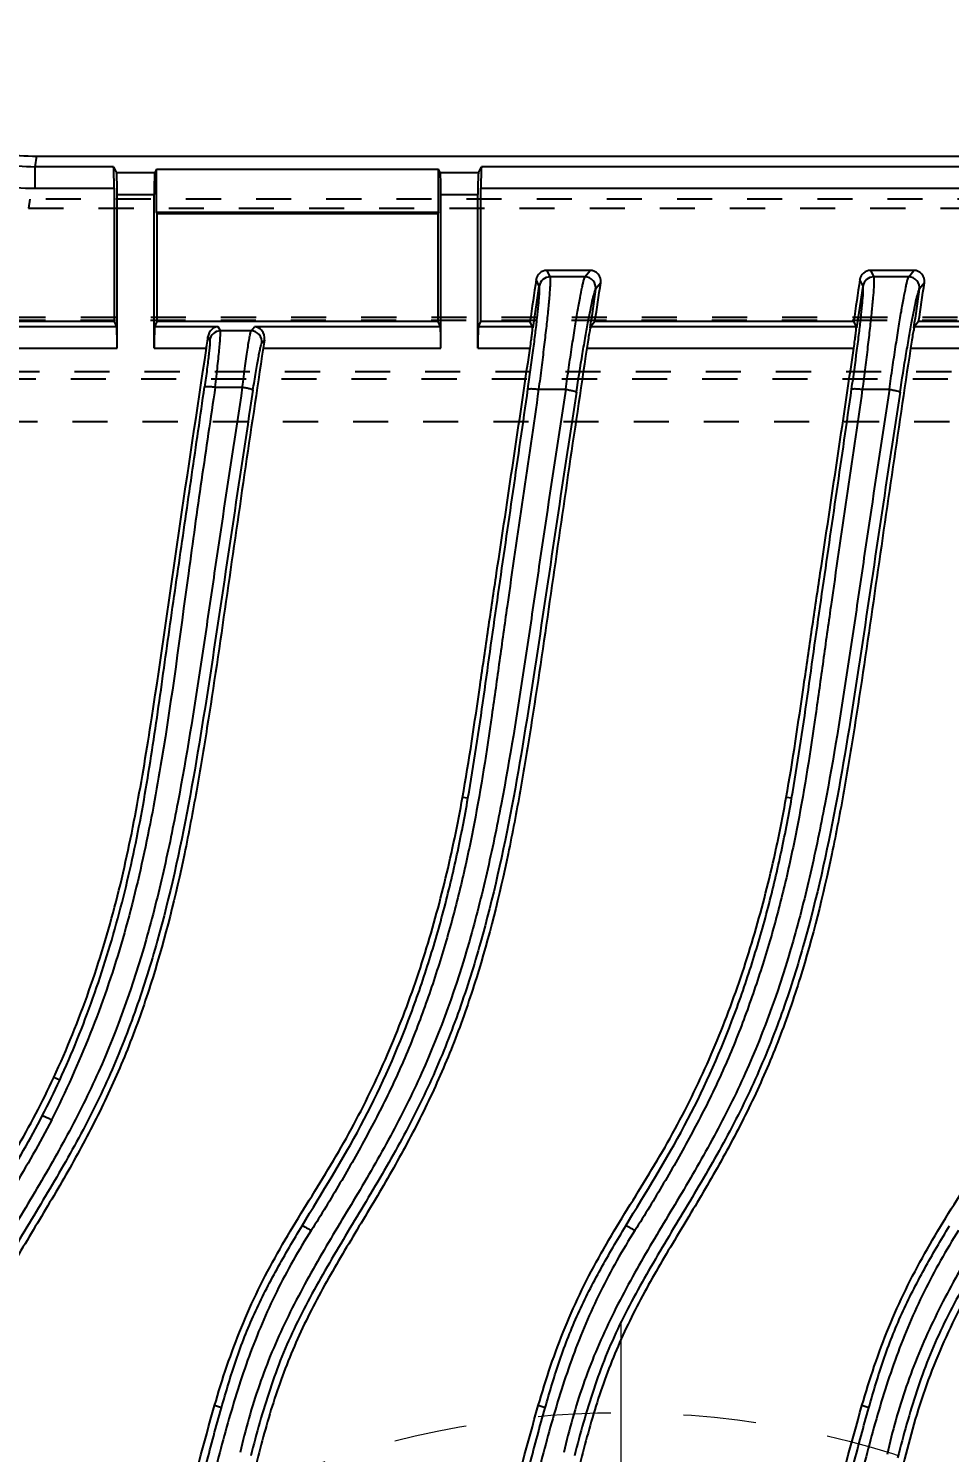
# Model space of a CAD drawing. Header units: millimetres. Extents: x 547 to 3706, y -10485 to 2068.
# Drawn here: x 1395.6 to 1438.5, y -793.2 to -726.9 of the extents above; entities that cross this region are included whole.
import ezdxf

# ---------------------------------------------------------------- set-up
doc = ezdxf.new("R2010")
doc.units = ezdxf.units.MM
doc.header["$LTSCALE"] = 16.335
doc.header["$PDMODE"] = 3
doc.header["$PDSIZE"] = 0.3125
doc.linetypes.add('CENTER', pattern=[0.6, 0.375, -0.075, 0.075, -0.075])
doc.linetypes.add('HIDDEN', pattern=[0.2, 0.1, -0.1])
doc.layers.get('0').update_dxf_attribs({"linetype": 'CONTINUOUS'})
doc.layers.get('Defpoints').update_dxf_attribs({"linetype": 'CONTINUOUS'})
doc.layers.add('DEFAULT_2', color=8, linetype='HIDDEN')
doc.layers.add('sp', color=193, linetype='CONTINUOUS', lineweight=9)
doc.styles.get("Standard").update_dxf_attribs({"font": 'txt', "width": 0.8})
doc.dimstyles.new('11', dxfattribs={"dimtxt": 10, "dimasz": 10, "dimexe": 0, "dimexo": 0, "dimgap": 0, "dimtad": 0, "dimzin": 0, "dimdsep": 46, "dimtxsty": 'Standard', "dimcen": 0, "dimclrd": 4, "dimclre": 4, "dimclrt": 6, "dimazin": 0, "dimtfac": 1, "dimtofl": 0, "dimtmove": 0, "dimatfit": 3, "dimfxl": 0, "dimtolj": 1, "dimtzin": 0, "dimarcsym": 0})

# ---------------------------------------------------------------- blocks, each defined once
blk = doc.blocks.new('*D506')
at = {"color": 4, "lineweight": -2}
for p, q in [((1308.929, -833.857), (1308.929, -701.673)), ((1318.929, -701.673), (1478.018, -701.673)), ((1807.459, -701.673), (1516.685, -701.673)), ((1817.459, -797.176), (1817.459, -701.673))]:
    blk.add_line(p, q, dxfattribs=at)
at = {"color": 4}
for points in [[(1318.929, -700.007), (1318.929, -703.34), (1308.929, -701.673)], [(1807.459, -700.007), (1807.459, -703.34), (1817.459, -701.673)]]:
    blk.add_solid(points, dxfattribs=at)
at = {"layer": 'Defpoints', "color": 0}
for p in [(1308.929, -701.673), (1817.459, -797.176), (1308.929, -833.857)]:
    blk.add_point(p, dxfattribs=at)
at = {"color": 6, "insert": (1497.351, -701.673), "char_height": 10, "attachment_point": 5}
blk.add_mtext('\\A1;508.53', dxfattribs=at)
blk = doc.blocks.new('*D508')
at = {"color": 4, "lineweight": -2}
for p, q in [((1248.194, -736.941), (1248.194, -631.536)), ((1258.194, -631.536), (1512.669, -631.536)), ((1868.194, -631.536), (1548.669, -631.536)), ((1878.194, -736.941), (1878.194, -631.536))]:
    blk.add_line(p, q, dxfattribs=at)
at = {"color": 4}
for points in [[(1258.194, -629.87), (1258.194, -633.203), (1248.194, -631.536)], [(1868.194, -629.87), (1868.194, -633.203), (1878.194, -631.536)]]:
    blk.add_solid(points, dxfattribs=at)
at = {"layer": 'Defpoints', "color": 0}
for p in [(1248.194, -631.536), (1248.194, -736.941), (1878.194, -736.941)]:
    blk.add_point(p, dxfattribs=at)
at = {"color": 6, "insert": (1530.669, -631.536), "char_height": 10, "attachment_point": 5}
blk.add_mtext('\\A1;630.00', dxfattribs=at)
blk = doc.blocks.new('sp_80_th', base_point=(1583.194, -1098.857))
at = {"layer": 'sp', "color": 1, "linetype": 'CENTER', "ltscale": 2.643404}
blk.add_line((1583.194, -1145.607), (1583.194, -1052.107), dxfattribs=at)
at = {"layer": 'sp', "linetype": 'HIDDEN', "ltscale": 2.073258}
blk.add_circle((1583.194, -1098.857), 42.5, dxfattribs=at)
blk = doc.blocks.new('11')
at = {"layer": 'sp'}
blk.add_blockref('sp_80_th', (1583.194, -1098.857), dxfattribs=at)

msp = doc.modelspace()

# ---------------------------------------------------------------- linework, layer by layer
at = {"color": 7, "linetype": 'Continuous'}
for p, q in [((1395.902, -733.347), (1395.982, -732.854)), ((1395.902, -734.35), (1395.902, -733.347)), ((1399.553, -733.347), (1395.902, -733.347)), ((1395.982, -732.854), (1619.855, -732.854)), ((1399.553, -733.347), (1399.695, -733.631)), ((1416.545, -733.631), (1416.687, -733.347)), ((1593.518, -733.347), (1416.687, -733.347)), ((1401.47, -733.631), (1399.695, -733.631)), ((1401.556, -733.46), (1401.47, -733.631)), ((1401.556, -735.47), (1401.556, -733.46)), ((1401.556, -733.46), (1414.684, -733.46)), ((1414.684, -735.47), (1414.684, -733.46)), ((1414.77, -733.631), (1414.684, -733.46)), ((1416.545, -733.631), (1414.77, -733.631)), ((1395.902, -734.35), (1399.578, -734.35)), ((1399.578, -734.35), (1399.578, -740.562)), ((1399.72, -741.8), (1399.72, -734.635)), ((1399.72, -734.635), (1401.445, -734.635)), ((1401.445, -741.8), (1401.445, -734.635)), ((1414.795, -741.8), (1414.795, -734.635)), ((1414.795, -734.635), (1416.52, -734.635)), ((1416.52, -741.8), (1416.52, -734.635)), ((1416.663, -740.562), (1416.663, -734.35)), ((1416.663, -734.35), (1593.543, -734.35)), ((1401.588, -735.533), (1401.556, -735.47)), ((1401.556, -735.47), (1414.684, -735.47)), ((1401.588, -740.562), (1401.588, -735.533)), ((1401.588, -735.533), (1414.653, -735.533)), ((1414.684, -735.47), (1414.653, -735.533)), ((1414.653, -735.533), (1414.653, -740.562)), ((1419.381, -738.909), (1419.234, -738.604)), ((1419.73, -738.175), (1419.877, -738.48)), ((1421.744, -738.175), (1419.73, -738.175)), ((1421.507, -738.48), (1419.877, -738.48)), ((1421.507, -738.48), (1421.744, -738.175)), ((1434.456, -738.909), (1434.309, -738.604)), ((1434.805, -738.175), (1434.952, -738.48)), ((1436.819, -738.175), (1434.805, -738.175)), ((1436.582, -738.48), (1434.952, -738.48)), ((1436.582, -738.48), (1436.819, -738.175)), ((1419.093, -740.846), (1419.381, -738.909)), ((1422.24, -738.751), (1422.003, -739.056)), ((1434.168, -740.846), (1434.456, -738.909)), ((1437.315, -738.751), (1437.078, -739.056)), ((1399.578, -740.562), (1394.711, -740.562)), ((1399.578, -740.562), (1399.695, -740.796)), ((1401.47, -740.796), (1401.588, -740.562)), ((1414.653, -740.562), (1401.588, -740.562)), ((1414.653, -740.562), (1414.77, -740.796)), ((1416.545, -740.796), (1416.663, -740.562)), ((1418.944, -740.562), (1416.663, -740.562)), ((1419.093, -740.846), (1418.944, -740.562)), ((1421.97, -740.562), (1421.736, -740.846)), ((1434.019, -740.562), (1421.97, -740.562)), ((1434.019, -740.562), (1434.168, -740.846)), ((1437.045, -740.562), (1436.811, -740.846)), ((1449.094, -740.562), (1437.045, -740.562)), ((1399.695, -740.796), (1394.688, -740.796)), ((1404.424, -740.796), (1401.47, -740.796)), ((1404.031, -741.42), (1403.95, -741.267)), ((1404.528, -740.992), (1404.424, -740.796)), ((1405.958, -740.992), (1404.528, -740.992)), ((1405.958, -740.992), (1406.12, -740.796)), ((1414.77, -740.796), (1406.12, -740.796)), ((1419.067, -740.796), (1416.545, -740.796)), ((1434.142, -740.796), (1421.777, -740.796)), ((1449.217, -740.796), (1436.852, -740.796)), ((1394.688, -741.8), (1399.72, -741.8)), ((1401.445, -741.8), (1403.876, -741.8)), ((1406.579, -741.419), (1406.455, -741.568)), ((1406.519, -741.8), (1414.795, -741.8)), ((1416.52, -741.8), (1418.951, -741.8)), ((1421.594, -741.8), (1434.026, -741.8)), ((1436.669, -741.8), (1449.101, -741.8)), ((1404.288, -743.609), (1405.549, -743.609)), ((1419.348, -743.712), (1420.608, -743.712)), ((1434.423, -743.712), (1435.683, -743.712)), ((1416.058, -762.757), (1415.804, -762.711)), ((1431.133, -762.757), (1430.879, -762.711)), ((1397.043, -775.882), (1396.77, -775.754)), ((1404.584, -791.133), (1404.257, -791.036)), ((1419.659, -791.133), (1419.332, -791.036)), ((1434.734, -791.133), (1434.407, -791.036))]:
    msp.add_line(p, q, dxfattribs=at)
for centre, radius, start, end in [((1395.912, -723.249), 10.098, 251.62181, 269.94324), ((1395.905, -723.293), 11.058, 251.58099, 269.98406), ((1419.73, -738.677), 0.502, 89.9939, 171.60618), ((1419.878, -738.984), 0.503, 90.07026, 171.4021), ((1421.505, -738.984), 0.503, 351.74445, 89.8616), ((1434.805, -738.677), 0.502, 89.9939, 171.60618), ((1434.953, -738.984), 0.503, 90.07026, 171.4021), ((1436.58, -738.984), 0.503, 351.74445, 89.8616), ((1404.528, -741.495), 0.503, 90.07787, 171.43512), ((1405.957, -741.496), 0.503, 351.66343, 89.86354), ((1433.371, -745.809), 27.15, 170.6929, 171.50689), ((1360.332, -759.003), 40.406, 332.69132, 335.30688)]:
    msp.add_arc(centre, radius, start, end, dxfattribs=at)
for centre, major_axis, ratio, start_param, end_param in [((1395.987, -722.79), (1.612, 9.934), 0.998594, -3.302246, -2.98094), ((1399.551, -734.35), (0, 1.005), 0.026186, -1.570796, -0.05236), ((1416.689, -734.35), (0, 1.005), 0.026186, 0.05236, 1.570796), ((1399.693, -734.635), (0, 1.005), 0.026186, -1.570796, -0.05236), ((1401.472, -734.635), (0, 1.005), 0.026186, 0.05236, 1.570796), ((1414.768, -734.635), (0, 1.005), 0.026186, -1.570796, -0.05236), ((1416.547, -734.635), (0, 1.005), 0.026186, 0.05236, 1.570796), ((6630.975, -1516.338), (4145.301, -3254.93), 0.999193, -2.623723, -2.623347), ((6646.05, -1516.338), (4145.301, -3254.93), 0.999193, -2.623723, -2.623347), ((-225.26, -494.779), (1649.642, 229.679), 0.999338, -0.286637, -0.285537), ((-210.185, -494.779), (1649.642, 229.679), 0.999338, -0.286637, -0.285537), ((1399.693, -741.8), (0, 1.005), 0.026186, -1.570796, -0.05236), ((1401.472, -741.8), (0, 1.005), 0.026186, 0.05236, 1.570796), ((1414.768, -741.8), (0, 1.005), 0.026186, -1.570796, -0.05236), ((1416.547, -741.8), (0, 1.005), 0.026186, 0.05236, 1.570796)]:
    msp.add_ellipse(centre, major_axis=major_axis, ratio=ratio, start_param=start_param, end_param=end_param, dxfattribs=at)
for points, knots in [([(1419.877, -738.48), (1419.884, -738.496), (1419.888, -738.548), (1419.891, -738.644), (1419.887, -738.786), (1419.873, -739.058), (1419.838, -739.497), (1419.777, -740.132), (1419.694, -740.897), (1419.594, -741.767), (1419.477, -742.717), (1419.392, -743.374), (1419.348, -743.712)], [0, 0, 0, 0, 0.010152, 0.028743, 0.055653, 0.090648, 0.183937, 0.306539, 0.454492, 0.622305, 0.805589, 1, 1, 1, 1]), ([(1420.608, -743.712), (1420.656, -743.374), (1420.75, -742.716), (1420.893, -741.767), (1421.03, -740.897), (1421.156, -740.132), (1421.269, -739.496), (1421.354, -739.057), (1421.414, -738.786), (1421.448, -738.644), (1421.477, -738.547), (1421.496, -738.496), (1421.507, -738.48)], [0, 0, 0, 0, 0.192925, 0.375038, 0.542125, 0.689981, 0.812963, 0.906913, 0.942378, 0.969842, 0.989091, 1, 1, 1, 1]), ([(1422.24, -738.751), (1422.261, -738.613), (1422.176, -738.304), (1421.883, -738.175), (1421.744, -738.175)], [0, 0, 0, 0, 0.500032, 1, 1, 1, 1]), ([(1434.952, -738.48), (1434.959, -738.496), (1434.963, -738.548), (1434.966, -738.644), (1434.962, -738.786), (1434.948, -739.058), (1434.913, -739.497), (1434.852, -740.132), (1434.769, -740.897), (1434.669, -741.767), (1434.552, -742.717), (1434.467, -743.374), (1434.423, -743.712)], [0, 0, 0, 0, 0.010152, 0.028743, 0.055653, 0.090648, 0.183937, 0.306539, 0.454492, 0.622305, 0.805589, 1, 1, 1, 1]), ([(1435.683, -743.712), (1435.731, -743.374), (1435.825, -742.716), (1435.968, -741.767), (1436.105, -740.897), (1436.231, -740.132), (1436.344, -739.496), (1436.429, -739.057), (1436.489, -738.786), (1436.523, -738.644), (1436.552, -738.547), (1436.571, -738.496), (1436.582, -738.48)], [0, 0, 0, 0, 0.192925, 0.375038, 0.542125, 0.689981, 0.812963, 0.906913, 0.942378, 0.969842, 0.989091, 1, 1, 1, 1]), ([(1437.315, -738.751), (1437.336, -738.613), (1437.251, -738.304), (1436.958, -738.175), (1436.819, -738.175)], [0, 0, 0, 0, 0.500032, 1, 1, 1, 1]), ([(1418.85, -743.704), (1418.936, -743.104), (1419.057, -742.236), (1419.197, -741.13), (1419.279, -740.43), (1419.34, -739.848), (1419.375, -739.445), (1419.39, -739.195), (1419.394, -739.065), (1419.391, -738.974), (1419.387, -738.925), (1419.381, -738.909)], [0, 0, 0, 0, 0.376564, 0.544587, 0.692061, 0.814548, 0.908227, 0.943336, 0.970275, 0.989099, 1, 1, 1, 1]), ([(1421.105, -743.852), (1421.197, -743.25), (1421.337, -742.379), (1421.526, -741.274), (1421.653, -740.574), (1421.765, -739.992), (1421.85, -739.589), (1421.91, -739.34), (1421.944, -739.209), (1421.974, -739.118), (1421.993, -739.071), (1422.003, -739.056)], [0, 0, 0, 0, 0.374343, 0.541575, 0.688687, 0.811277, 0.90561, 0.94135, 0.969098, 0.988672, 1, 1, 1, 1]), ([(1433.925, -743.704), (1434.011, -743.104), (1434.132, -742.236), (1434.272, -741.13), (1434.354, -740.43), (1434.415, -739.848), (1434.45, -739.445), (1434.465, -739.195), (1434.469, -739.065), (1434.466, -738.974), (1434.462, -738.925), (1434.456, -738.909)], [0, 0, 0, 0, 0.376564, 0.544587, 0.692061, 0.814548, 0.908227, 0.943336, 0.970275, 0.989099, 1, 1, 1, 1]), ([(1436.18, -743.852), (1436.272, -743.25), (1436.412, -742.379), (1436.601, -741.274), (1436.728, -740.574), (1436.84, -739.992), (1436.925, -739.589), (1436.985, -739.34), (1437.019, -739.209), (1437.049, -739.118), (1437.068, -739.071), (1437.078, -739.056)], [0, 0, 0, 0, 0.374343, 0.541575, 0.688687, 0.811277, 0.90561, 0.94135, 0.969098, 0.988672, 1, 1, 1, 1]), ([(1403.876, -741.8), (1403.883, -741.753), (1403.909, -741.576), (1403.933, -741.398), (1403.95, -741.267)], [0, 0, 0, 0, 0.262412, 1, 1, 1, 1]), ([(1404.424, -740.796), (1404.319, -740.804), (1404.086, -740.905), (1403.966, -741.137), (1403.95, -741.267)], [0, 0, 0, 0, 0.447528, 1, 1, 1, 1]), ([(1404.288, -743.609), (1404.328, -743.279), (1404.382, -742.803), (1404.445, -742.197), (1404.483, -741.814), (1404.511, -741.497), (1404.526, -741.277), (1404.533, -741.142), (1404.535, -741.072), (1404.533, -741.025), (1404.531, -741), (1404.528, -740.992)], [0, 0, 0, 0, 0.378693, 0.547342, 0.695079, 0.817458, 0.910847, 0.945646, 0.972175, 0.990303, 1, 1, 1, 1]), ([(1405.549, -743.609), (1405.593, -743.279), (1405.655, -742.801), (1405.741, -742.196), (1405.799, -741.814), (1405.85, -741.496), (1405.894, -741.254), (1405.923, -741.102), (1405.945, -741.025), (1405.953, -741), (1405.958, -740.992)], [0, 0, 0, 0, 0.376827, 0.544792, 0.692176, 0.814659, 0.908595, 0.970868, 0.989608, 1, 1, 1, 1]), ([(1406.579, -741.419), (1406.604, -741.262), (1406.517, -740.947), (1406.241, -740.806), (1406.12, -740.796)], [0, 0, 0, 0, 0.567521, 1, 1, 1, 1]), ([(1418.951, -741.8), (1418.97, -741.676), (1418.995, -741.497), (1419.025, -741.266), (1419.043, -741.118), (1419.056, -740.994), (1419.067, -740.898), (1419.067, -740.837), (1419.071, -740.804), (1419.067, -740.796)], [0, 0, 0, 0, 0.369648, 0.538944, 0.688584, 0.813541, 0.909073, 0.971911, 1, 1, 1, 1]), ([(1421.778, -740.796), (1421.771, -740.804), (1421.764, -740.837), (1421.747, -740.898), (1421.729, -740.994), (1421.694, -741.174), (1421.648, -741.446), (1421.612, -741.676), (1421.594, -741.8)], [0, 0, 0, 0, 0.029771, 0.093925, 0.190168, 0.315155, 0.632666, 1, 1, 1, 1]), ([(1434.026, -741.8), (1434.045, -741.676), (1434.07, -741.497), (1434.1, -741.266), (1434.118, -741.118), (1434.131, -740.994), (1434.142, -740.898), (1434.142, -740.837), (1434.146, -740.804), (1434.142, -740.796)], [0, 0, 0, 0, 0.369648, 0.538944, 0.688584, 0.813541, 0.909073, 0.971911, 1, 1, 1, 1]), ([(1436.853, -740.796), (1436.846, -740.804), (1436.839, -740.837), (1436.822, -740.898), (1436.804, -740.994), (1436.769, -741.174), (1436.723, -741.446), (1436.687, -741.676), (1436.669, -741.8)], [0, 0, 0, 0, 0.029771, 0.093925, 0.190168, 0.315155, 0.632666, 1, 1, 1, 1]), ([(1406.519, -741.8), (1406.225, -743.764), (1405.634, -747.691), (1404.789, -753.588), (1404.072, -758.501), (1403.423, -762.419), (1402.688, -766.322), (1401.724, -770.183), (1400.434, -773.941), (1399.261, -776.684), (1397.896, -779.333), (1396.395, -781.908), (1394.843, -784.45), (1393.635, -786.623), (1392.813, -788.433), (1392.266, -789.82), (1391.798, -791.235), (1391.396, -792.67), (1391.03, -794.114), (1390.545, -796.04), (1389.929, -798.445), (1389.244, -801.344), (1388.626, -804.258), (1388.078, -807.186), (1387.417, -811.103), (1386.73, -816.021), (1385.948, -823.926), (1385.712, -829.886), (1385.712, -833.857)], [0, 0, 0, 0, 0.062498, 0.124996, 0.187494, 0.218743, 0.249995, 0.31248, 0.343738, 0.374989, 0.406246, 0.437493, 0.468754, 0.500001, 0.515642, 0.531281, 0.546906, 0.56253, 0.578163, 0.593794, 0.625041, 0.656289, 0.68754, 0.718789, 0.750039, 0.812535, 0.875032, 1, 1, 1, 1]), ([(1396.77, -775.754), (1397.379, -774.437), (1398.471, -771.743), (1399.731, -767.571), (1400.638, -763.31), (1401.581, -757.585), (1402.568, -750.401), (1403.45, -744.668), (1403.876, -741.8)], [0, 0, 0, 0, 0.125044, 0.250108, 0.375097, 0.500141, 0.750061, 1, 1, 1, 1]), ([(1421.594, -741.8), (1421.3, -743.764), (1420.709, -747.691), (1419.864, -753.588), (1419.147, -758.501), (1418.498, -762.419), (1417.763, -766.322), (1416.799, -770.183), (1415.509, -773.941), (1414.336, -776.684), (1412.971, -779.333), (1411.47, -781.908), (1409.918, -784.45), (1408.71, -786.623), (1407.888, -788.433), (1407.341, -789.82), (1406.873, -791.235), (1406.471, -792.67), (1406.105, -794.114), (1405.62, -796.04), (1405.004, -798.445), (1404.319, -801.344), (1403.701, -804.258), (1403.153, -807.186), (1402.492, -811.103), (1401.805, -816.021), (1401.023, -823.926), (1400.787, -829.886), (1400.787, -833.857)], [0, 0, 0, 0, 0.062498, 0.124996, 0.187494, 0.218743, 0.249995, 0.31248, 0.343738, 0.374989, 0.406246, 0.437493, 0.468754, 0.500001, 0.515642, 0.531281, 0.546906, 0.56253, 0.578163, 0.593794, 0.625041, 0.656289, 0.68754, 0.718789, 0.750039, 0.812535, 0.875032, 1, 1, 1, 1]), ([(1404.031, -741.42), (1404.034, -741.427), (1404.036, -741.448), (1404.038, -741.487), (1404.036, -741.545), (1404.03, -741.659), (1404.014, -741.842), (1403.986, -742.106), (1403.949, -742.425), (1403.885, -742.93), (1403.83, -743.327), (1403.791, -743.601)], [0, 0, 0, 0, 0.009542, 0.027688, 0.054355, 0.089304, 0.182806, 0.305179, 0.452939, 0.621576, 1, 1, 1, 1]), ([(1406.045, -743.749), (1406.088, -743.474), (1406.151, -743.077), (1406.238, -742.573), (1406.295, -742.254), (1406.347, -741.989), (1406.39, -741.787), (1406.42, -741.659), (1406.442, -741.595), (1406.45, -741.574), (1406.455, -741.568)], [0, 0, 0, 0, 0.375756, 0.543441, 0.690743, 0.813305, 0.907609, 0.970555, 0.989545, 1, 1, 1, 1]), ([(1415.804, -762.711), (1416.113, -760.976), (1416.499, -758.36), (1417.001, -754.872), (1417.521, -751.386), (1418.177, -747.029), (1418.693, -743.543), (1418.951, -741.8)], [0, 0, 0, 0, 0.249993, 0.375007, 0.500007, 0.75, 1, 1, 1, 1]), ([(1436.669, -741.8), (1436.375, -743.764), (1435.784, -747.691), (1434.939, -753.588), (1434.222, -758.501), (1433.573, -762.419), (1432.838, -766.322), (1431.874, -770.183), (1430.584, -773.941), (1429.411, -776.684), (1428.046, -779.333), (1426.545, -781.908), (1424.993, -784.45), (1423.785, -786.623), (1422.963, -788.433), (1422.416, -789.82), (1421.948, -791.235), (1421.546, -792.67), (1421.18, -794.114), (1420.695, -796.04), (1420.079, -798.445), (1419.394, -801.344), (1418.776, -804.258), (1418.228, -807.186), (1417.567, -811.103), (1416.88, -816.021), (1416.098, -823.926), (1415.862, -829.886), (1415.862, -833.857)], [0, 0, 0, 0, 0.062498, 0.124996, 0.187494, 0.218743, 0.249995, 0.31248, 0.343738, 0.374989, 0.406246, 0.437493, 0.468754, 0.500001, 0.515642, 0.531281, 0.546906, 0.56253, 0.578163, 0.593794, 0.625041, 0.656289, 0.68754, 0.718789, 0.750039, 0.812535, 0.875032, 1, 1, 1, 1]), ([(1430.879, -762.711), (1431.188, -760.976), (1431.574, -758.36), (1432.076, -754.872), (1432.596, -751.386), (1433.252, -747.029), (1433.768, -743.543), (1434.026, -741.8)], [0, 0, 0, 0, 0.249993, 0.375007, 0.500007, 0.75, 1, 1, 1, 1]), ([(1451.744, -741.8), (1451.363, -744.344), (1450.601, -749.433), (1449.703, -755.802), (1448.915, -760.887), (1448.24, -764.688), (1447.398, -768.457), (1446.312, -772.164), (1445.163, -775.174), (1444.072, -777.505), (1443.171, -779.213), (1442.215, -780.89), (1440.889, -783.095), (1439.56, -785.302), (1438.405, -787.604), (1437.641, -789.379), (1437.007, -791.204), (1436.496, -793.066), (1436.043, -794.942), (1435.579, -796.817), (1435.106, -798.687), (1434.803, -799.937), (1434.658, -800.564)], [0, 0, 0, 0, 0.124977, 0.249955, 0.312443, 0.374938, 0.437428, 0.49993, 0.562445, 0.593689, 0.624938, 0.656201, 0.687456, 0.749941, 0.781233, 0.812513, 0.843744, 0.874981, 0.906257, 0.937521, 0.968763, 1, 1, 1, 1]), ([(1405.549, -743.609), (1405.224, -745.758), (1404.73, -748.981), (1404.097, -753.284), (1403.465, -757.592), (1402.777, -761.895), (1401.898, -766.166), (1400.836, -770.399), (1399.376, -774.533), (1397.428, -778.447), (1395.788, -781.286), (1394.08, -784.086), (1392.767, -786.487), (1391.859, -788.479), (1391.077, -790.524), (1390.629, -792.107), (1390.386, -793.174)], [0, 0, 0, 0, 0.124546, 0.186871, 0.249231, 0.374051, 0.436522, 0.499029, 0.624077, 0.686678, 0.749307, 0.81194, 0.874623, 0.905955, 0.937304, 1, 1, 1, 1]), ([(1406.045, -743.749), (1405.715, -745.89), (1405.07, -750.179), (1404.117, -756.619), (1403.106, -763.057), (1401.939, -768.375), (1400.64, -772.538), (1399.638, -775.089), (1398.709, -777.09), (1397.684, -779.067), (1396.277, -781.475), (1394.832, -783.852), (1393.74, -785.772), (1392.981, -787.219), (1392.319, -788.697), (1391.579, -790.723), (1391.146, -792.283), (1390.875, -793.33)], [0, 0, 0, 0, 0.124103, 0.248416, 0.372888, 0.497345, 0.559744, 0.622526, 0.65418, 0.686032, 0.750063, 0.813848, 0.845384, 0.876558, 0.907383, 0.938085, 1, 1, 1, 1]), ([(1404.288, -743.609), (1404.071, -745.052), (1403.64, -747.941), (1402.831, -753.73), (1402.08, -759.532), (1401.022, -765.293), (1399.967, -769.566), (1398.531, -773.732), (1397.321, -776.41), (1396.664, -777.722)], [0, 0, 0, 0, 0.124656, 0.249405, 0.49918, 0.624228, 0.749397, 0.874644, 1, 1, 1, 1]), ([(1397.044, -775.883), (1397.619, -774.634), (1398.647, -772.075), (1399.869, -768.125), (1400.775, -764.09), (1401.446, -760.009), (1402.01, -755.907), (1402.599, -751.803), (1403.201, -747.701), (1403.594, -744.967), (1403.791, -743.601)], [0, 0, 0, 0, 0.124627, 0.249558, 0.374294, 0.499107, 0.624313, 0.749631, 0.874871, 1, 1, 1, 1]), ([(1403.791, -743.601), (1403.793, -743.596), (1403.81, -743.588), (1403.86, -743.578), (1403.964, -743.577), (1404.114, -743.587), (1404.228, -743.6), (1404.288, -743.609)], [0, 0, 0, 0, 0.033088, 0.096105, 0.31591, 0.642188, 1, 1, 1, 1]), ([(1420.608, -743.712), (1420.284, -745.859), (1419.79, -749.079), (1419.158, -753.377), (1418.526, -757.68), (1417.838, -761.978), (1416.956, -766.244), (1415.889, -770.47), (1414.423, -774.597), (1412.473, -778.503), (1410.832, -781.338), (1409.126, -784.135), (1407.818, -786.535), (1406.914, -788.526), (1406.136, -790.57), (1405.691, -792.152), (1405.45, -793.218)], [0, 0, 0, 0, 0.124547, 0.186873, 0.249232, 0.374053, 0.436524, 0.499032, 0.624079, 0.686681, 0.749309, 0.811942, 0.874624, 0.905956, 0.937305, 1, 1, 1, 1]), ([(1405.549, -743.609), (1405.61, -743.618), (1405.727, -743.639), (1405.879, -743.673), (1405.983, -743.706), (1406.03, -743.731), (1406.045, -743.743), (1406.045, -743.749)], [0, 0, 0, 0, 0.355041, 0.682443, 0.903736, 0.967093, 1, 1, 1, 1]), ([(1421.105, -743.852), (1420.775, -745.991), (1420.13, -750.275), (1419.179, -756.708), (1418.166, -763.138), (1416.995, -768.448), (1415.691, -772.605), (1414.685, -775.153), (1413.754, -777.15), (1412.727, -779.123), (1411.32, -781.527), (1409.877, -783.902), (1408.788, -785.82), (1408.033, -787.266), (1407.375, -788.744), (1406.642, -790.77), (1406.209, -792.328), (1405.939, -793.374)], [0, 0, 0, 0, 0.124102, 0.248415, 0.372883, 0.49734, 0.559746, 0.622538, 0.654199, 0.686056, 0.750091, 0.813864, 0.84539, 0.87655, 0.90737, 0.938082, 1, 1, 1, 1]), ([(1419.348, -743.712), (1419.106, -745.397), (1418.617, -748.769), (1417.995, -752.983), (1417.523, -756.36), (1417.057, -759.741), (1416.533, -763.116), (1415.828, -766.459), (1415.19, -768.943), (1414.433, -771.395), (1413.564, -773.81), (1412.548, -776.17), (1411.37, -778.453), (1410.109, -780.691), (1409.218, -782.155), (1408.757, -782.876)], [0, 0, 0, 0, 0.12462, 0.249353, 0.311759, 0.374191, 0.499128, 0.561647, 0.624186, 0.68676, 0.749379, 0.811989, 0.874638, 0.937324, 1, 1, 1, 1]), ([(1416.056, -762.757), (1416.334, -761.179), (1416.687, -758.799), (1417.127, -755.621), (1417.581, -752.44), (1418.164, -748.469), (1418.623, -745.292), (1418.851, -743.704)], [0, 0, 0, 0, 0.249623, 0.374726, 0.499874, 0.75007, 1, 1, 1, 1]), ([(1418.851, -743.704), (1418.853, -743.699), (1418.868, -743.691), (1418.919, -743.682), (1419.024, -743.68), (1419.175, -743.69), (1419.289, -743.704), (1419.348, -743.712)], [0, 0, 0, 0, 0.031669, 0.092664, 0.316232, 0.644184, 1, 1, 1, 1]), ([(1435.683, -743.712), (1435.359, -745.859), (1434.865, -749.079), (1434.233, -753.377), (1433.601, -757.68), (1432.913, -761.978), (1432.031, -766.244), (1430.964, -770.47), (1429.498, -774.597), (1427.548, -778.503), (1425.907, -781.338), (1424.201, -784.135), (1422.893, -786.535), (1421.989, -788.526), (1421.211, -790.57), (1420.766, -792.152), (1420.525, -793.218)], [0, 0, 0, 0, 0.124547, 0.186873, 0.249232, 0.374053, 0.436524, 0.499032, 0.624079, 0.686681, 0.749309, 0.811942, 0.874624, 0.905956, 0.937305, 1, 1, 1, 1]), ([(1420.608, -743.712), (1420.669, -743.721), (1420.786, -743.742), (1420.939, -743.777), (1421.043, -743.809), (1421.091, -743.834), (1421.104, -743.847), (1421.105, -743.852)], [0, 0, 0, 0, 0.352727, 0.682088, 0.907501, 0.96861, 1, 1, 1, 1]), ([(1436.18, -743.852), (1435.85, -745.991), (1435.205, -750.275), (1434.254, -756.708), (1433.241, -763.138), (1432.07, -768.448), (1430.766, -772.605), (1429.76, -775.153), (1428.829, -777.15), (1427.802, -779.123), (1426.395, -781.527), (1424.952, -783.902), (1423.863, -785.82), (1423.108, -787.266), (1422.45, -788.744), (1421.717, -790.77), (1421.284, -792.328), (1421.014, -793.374)], [0, 0, 0, 0, 0.124102, 0.248415, 0.372883, 0.49734, 0.559746, 0.622538, 0.654199, 0.686056, 0.750091, 0.813864, 0.84539, 0.87655, 0.90737, 0.938082, 1, 1, 1, 1]), ([(1434.423, -743.712), (1434.181, -745.397), (1433.692, -748.769), (1433.07, -752.983), (1432.598, -756.36), (1432.132, -759.741), (1431.608, -763.116), (1430.903, -766.459), (1430.265, -768.943), (1429.508, -771.395), (1428.639, -773.81), (1427.623, -776.17), (1426.445, -778.453), (1425.184, -780.691), (1424.293, -782.155), (1423.832, -782.876)], [0, 0, 0, 0, 0.12462, 0.249353, 0.311759, 0.374191, 0.499128, 0.561647, 0.624186, 0.68676, 0.749379, 0.811989, 0.874638, 0.937324, 1, 1, 1, 1]), ([(1431.131, -762.757), (1431.409, -761.179), (1431.762, -758.799), (1432.202, -755.621), (1432.656, -752.44), (1433.239, -748.469), (1433.698, -745.292), (1433.926, -743.704)], [0, 0, 0, 0, 0.249623, 0.374726, 0.499874, 0.75007, 1, 1, 1, 1]), ([(1433.926, -743.704), (1433.928, -743.699), (1433.943, -743.691), (1433.994, -743.682), (1434.099, -743.68), (1434.25, -743.69), (1434.364, -743.704), (1434.423, -743.712)], [0, 0, 0, 0, 0.031669, 0.092664, 0.316232, 0.644184, 1, 1, 1, 1]), ([(1450.758, -743.712), (1450.433, -745.862), (1449.939, -749.088), (1449.305, -753.393), (1448.673, -757.704), (1447.809, -763.086), (1446.39, -769.483), (1444.551, -774.647), (1442.593, -778.558), (1440.947, -781.397), (1439.239, -784.198), (1437.933, -786.605), (1437.033, -788.602), (1436.259, -790.651), (1435.816, -792.237), (1435.576, -793.305)], [0, 0, 0, 0, 0.12455, 0.186878, 0.249239, 0.374064, 0.499016, 0.624068, 0.686671, 0.749303, 0.811937, 0.87462, 0.905954, 0.937304, 1, 1, 1, 1]), ([(1435.683, -743.712), (1435.744, -743.721), (1435.861, -743.742), (1436.014, -743.777), (1436.118, -743.809), (1436.166, -743.834), (1436.179, -743.847), (1436.18, -743.852)], [0, 0, 0, 0, 0.352727, 0.682088, 0.907501, 0.96861, 1, 1, 1, 1]), ([(1451.255, -743.852), (1450.923, -745.999), (1450.277, -750.299), (1449.322, -756.757), (1448.304, -763.21), (1447.123, -768.536), (1445.806, -772.701), (1444.793, -775.25), (1443.856, -777.246), (1442.824, -779.218), (1441.415, -781.619), (1439.973, -783.992), (1438.89, -785.91), (1438.14, -787.356), (1437.488, -788.834), (1436.764, -790.86), (1436.336, -792.416), (1436.066, -793.46)], [0, 0, 0, 0, 0.124351, 0.248926, 0.373664, 0.498296, 0.560736, 0.623514, 0.655143, 0.686952, 0.750851, 0.814459, 0.845891, 0.876947, 0.907663, 0.938278, 1, 1, 1, 1]), ([(1404.257, -791.036), (1404.609, -789.802), (1405.229, -787.975), (1406.271, -785.629), (1407.477, -783.365), (1408.847, -781.197), (1410.172, -779.001), (1411.09, -777.31), (1411.93, -775.577), (1412.948, -773.221), (1414.035, -770.199), (1415.059, -766.486), (1415.579, -763.973), (1415.804, -762.711)], [0, 0, 0, 0, 0.125074, 0.187592, 0.249997, 0.374912, 0.437404, 0.499896, 0.562415, 0.624958, 0.750021, 0.875038, 1, 1, 1, 1]), ([(1408.334, -782.657), (1409.262, -781.113), (1411.172, -778.073), (1413.01, -773.968), (1414.186, -770.589), (1414.94, -768.008), (1415.564, -765.395), (1415.901, -763.638), (1416.056, -762.757)], [0, 0, 0, 0, 0.251321, 0.500274, 0.625315, 0.750375, 0.875228, 1, 1, 1, 1]), ([(1419.332, -791.036), (1419.684, -789.802), (1420.304, -787.975), (1421.346, -785.629), (1422.552, -783.365), (1423.922, -781.197), (1425.247, -779.001), (1426.165, -777.31), (1427.005, -775.577), (1428.023, -773.221), (1429.11, -770.199), (1430.134, -766.486), (1430.654, -763.973), (1430.879, -762.711)], [0, 0, 0, 0, 0.125074, 0.187592, 0.249997, 0.374912, 0.437404, 0.499896, 0.562415, 0.624958, 0.750021, 0.875038, 1, 1, 1, 1]), ([(1423.409, -782.657), (1424.337, -781.113), (1426.247, -778.073), (1428.085, -773.968), (1429.261, -770.589), (1430.015, -768.008), (1430.639, -765.395), (1430.976, -763.638), (1431.131, -762.757)], [0, 0, 0, 0, 0.251321, 0.500274, 0.625315, 0.750375, 0.875228, 1, 1, 1, 1]), ([(1434.407, -791.036), (1434.759, -789.802), (1435.379, -787.975), (1436.421, -785.629), (1437.627, -783.365), (1438.997, -781.197), (1440.322, -779.001), (1441.24, -777.31), (1442.08, -775.577), (1443.098, -773.221), (1444.185, -770.199), (1445.209, -766.486), (1445.729, -763.973), (1445.954, -762.711)], [0, 0, 0, 0, 0.125074, 0.187592, 0.249997, 0.374912, 0.437404, 0.499896, 0.562415, 0.624958, 0.750021, 0.875038, 1, 1, 1, 1]), ([(1383.096, -833.856), (1383.096, -831.335), (1383.22, -826.292), (1383.779, -818.747), (1384.554, -812.489), (1385.358, -807.511), (1386.051, -803.792), (1386.836, -800.092), (1387.57, -797.027), (1388.21, -794.588), (1388.698, -792.761), (1389.2, -790.938), (1389.754, -789.129), (1390.395, -787.348), (1391.184, -785.626), (1392.097, -783.969), (1393.392, -781.805), (1395.051, -779.125), (1396.241, -776.898), (1396.77, -775.754)], [0, 0, 0, 0, 0.12499, 0.249981, 0.37497, 0.43747, 0.499969, 0.562468, 0.624967, 0.656218, 0.687465, 0.718712, 0.749985, 0.781251, 0.812487, 0.843757, 0.875012, 0.937507, 1, 1, 1, 1]), ([(1383.483, -833.857), (1383.483, -831.417), (1383.598, -826.547), (1384.116, -819.268), (1384.833, -813.24), (1385.575, -808.444), (1386.216, -804.859), (1386.942, -801.284), (1387.621, -798.316), (1388.212, -795.95), (1388.679, -794.18), (1389.147, -792.411), (1389.634, -790.643), (1390.177, -788.885), (1391.051, -786.578), (1392.509, -783.853), (1394.443, -780.727), (1395.679, -778.618), (1396.235, -777.541)], [0, 0, 0, 0, 0.125089, 0.249676, 0.374042, 0.436233, 0.498468, 0.560786, 0.623265, 0.654551, 0.68583, 0.717105, 0.748412, 0.779837, 0.81144, 0.874771, 0.937816, 1, 1, 1, 1]), ([(1396.681, -777.731), (1396.119, -778.819), (1394.88, -780.936), (1392.952, -784.053), (1391.51, -786.748), (1390.65, -789.02), (1390.114, -790.759), (1389.63, -792.516), (1389.163, -794.281), (1388.698, -796.047), (1388.109, -798.407), (1387.432, -801.367), (1386.709, -804.933), (1386.07, -808.509), (1385.33, -813.292), (1384.615, -819.305), (1384.099, -826.566), (1383.984, -831.423), (1383.984, -833.857)], [0, 0, 0, 0, 0.06299, 0.1261, 0.188662, 0.219781, 0.25097, 0.282245, 0.313565, 0.344889, 0.376201, 0.438716, 0.501088, 0.56338, 0.625628, 0.750106, 0.874802, 1, 1, 1, 1]), ([(1396.235, -777.541), (1396.239, -777.538), (1396.254, -777.541), (1396.281, -777.548), (1396.324, -777.565), (1396.407, -777.599), (1396.528, -777.655), (1396.629, -777.705), (1396.681, -777.732)], [0, 0, 0, 0, 0.025822, 0.084295, 0.179167, 0.307343, 0.638161, 1, 1, 1, 1]), ([(1408.757, -782.876), (1408.172, -783.796), (1407.093, -785.695), (1405.816, -788.712), (1405.006, -791.315), (1404.442, -793.421), (1403.898, -795.532), (1403.243, -798.177), (1402.267, -802.428), (1400.822, -809.927), (1399.429, -820.76), (1399.059, -829.492), (1399.06, -833.857)], [0, 0, 0, 0, 0.062452, 0.1249, 0.18735, 0.218582, 0.249818, 0.312289, 0.374776, 0.499779, 0.749846, 1, 1, 1, 1]), ([(1404.578, -791.131), (1404.788, -790.39), (1405.122, -789.28), (1405.649, -787.826), (1406.256, -786.394), (1407.146, -784.664), (1407.934, -783.323), (1408.334, -782.657)], [0, 0, 0, 0, 0.248466, 0.373401, 0.498675, 0.749438, 1, 1, 1, 1]), ([(1408.335, -782.656), (1408.339, -782.654), (1408.353, -782.659), (1408.379, -782.668), (1408.42, -782.687), (1408.497, -782.726), (1408.612, -782.789), (1408.708, -782.845), (1408.758, -782.875)], [0, 0, 0, 0, 0.027259, 0.087125, 0.179742, 0.304516, 0.633482, 1, 1, 1, 1]), ([(1423.832, -782.876), (1423.247, -783.796), (1422.168, -785.695), (1420.891, -788.712), (1420.081, -791.315), (1419.517, -793.421), (1418.973, -795.532), (1418.318, -798.177), (1417.342, -802.428), (1415.897, -809.927), (1414.504, -820.76), (1414.134, -829.492), (1414.135, -833.857)], [0, 0, 0, 0, 0.062452, 0.1249, 0.18735, 0.218582, 0.249818, 0.312289, 0.374776, 0.499779, 0.749846, 1, 1, 1, 1]), ([(1419.653, -791.131), (1419.863, -790.39), (1420.197, -789.28), (1420.724, -787.826), (1421.331, -786.394), (1422.221, -784.664), (1423.009, -783.323), (1423.409, -782.657)], [0, 0, 0, 0, 0.248466, 0.373401, 0.498675, 0.749438, 1, 1, 1, 1]), ([(1423.41, -782.656), (1423.414, -782.654), (1423.428, -782.659), (1423.454, -782.668), (1423.495, -782.687), (1423.572, -782.726), (1423.687, -782.789), (1423.783, -782.845), (1423.833, -782.875)], [0, 0, 0, 0, 0.027259, 0.087125, 0.179742, 0.304516, 0.633482, 1, 1, 1, 1]), ([(1438.907, -782.876), (1438.322, -783.796), (1437.243, -785.695), (1435.966, -788.712), (1435.156, -791.315), (1434.592, -793.421), (1434.048, -795.532), (1433.393, -798.177), (1432.417, -802.428), (1430.972, -809.927), (1429.579, -820.76), (1429.209, -829.492), (1429.21, -833.857)], [0, 0, 0, 0, 0.062452, 0.1249, 0.18735, 0.218582, 0.249818, 0.312289, 0.374776, 0.499779, 0.749846, 1, 1, 1, 1]), ([(1434.728, -791.131), (1434.938, -790.39), (1435.272, -789.28), (1435.799, -787.826), (1436.406, -786.394), (1437.296, -784.664), (1438.084, -783.323), (1438.484, -782.657)], [0, 0, 0, 0, 0.248466, 0.373401, 0.498675, 0.749438, 1, 1, 1, 1]), ([(1398.171, -833.857), (1398.171, -830.242), (1398.429, -823.008), (1399.569, -812.213), (1401.487, -801.528), (1403.266, -794.514), (1404.257, -791.036)], [0, 0, 0, 0, 0.249985, 0.500003, 0.749998, 1, 1, 1, 1]), ([(1413.246, -833.857), (1413.246, -830.242), (1413.504, -823.008), (1414.644, -812.213), (1416.562, -801.528), (1418.341, -794.514), (1419.332, -791.036)], [0, 0, 0, 0, 0.249985, 0.500003, 0.749998, 1, 1, 1, 1]), ([(1428.321, -833.857), (1428.321, -830.242), (1428.579, -823.008), (1429.719, -812.213), (1431.637, -801.528), (1433.416, -794.514), (1434.407, -791.036)], [0, 0, 0, 0, 0.249985, 0.500003, 0.749998, 1, 1, 1, 1]), ([(1398.558, -833.857), (1398.558, -830.244), (1398.81, -823.03), (1399.758, -814.063), (1400.889, -806.954), (1401.749, -802.533), (1402.534, -799.01), (1403.173, -796.374), (1403.868, -793.751), (1404.33, -792.002), (1404.578, -791.131)], [0, 0, 0, 0, 0.250437, 0.499793, 0.624466, 0.749319, 0.811897, 0.874596, 0.937295, 1, 1, 1, 1]), ([(1413.633, -833.857), (1413.633, -830.244), (1413.885, -823.03), (1414.833, -814.063), (1415.964, -806.954), (1416.824, -802.533), (1417.609, -799.01), (1418.248, -796.374), (1418.943, -793.751), (1419.405, -792.002), (1419.653, -791.131)], [0, 0, 0, 0, 0.250437, 0.499793, 0.624466, 0.749319, 0.811897, 0.874596, 0.937295, 1, 1, 1, 1]), ([(1428.708, -833.857), (1428.708, -830.244), (1428.96, -823.03), (1429.908, -814.063), (1431.039, -806.954), (1431.899, -802.533), (1432.684, -799.01), (1433.323, -796.374), (1434.018, -793.751), (1434.48, -792.002), (1434.728, -791.131)], [0, 0, 0, 0, 0.250437, 0.499793, 0.624466, 0.749319, 0.811897, 0.874596, 0.937295, 1, 1, 1, 1])]:
    msp.add_open_spline(points, degree=3, knots=knots, dxfattribs=at)
for points in [[(1422.003, -739.056), (1421.915, -739.653), (1421.826, -740.249), (1421.736, -740.846)], [(1437.078, -739.056), (1436.99, -739.653), (1436.901, -740.249), (1436.811, -740.846)]]:
    msp.add_open_spline(points, degree=3, dxfattribs=at)
at = {"layer": 'DEFAULT_2', "color": 8, "linetype": 'HIDDEN'}
for p, q in [((1395.656, -734.864), (1395.59, -735.27)), ((1395.59, -735.27), (1620.247, -735.27)), ((1620.181, -734.864), (1395.656, -734.864)), ((1394.743, -740.492), (1621.094, -740.492)), ((1394.754, -740.355), (1621.083, -740.355)), ((1394.299, -743.226), (1621.43, -743.226)), ((1621.522, -742.904), (1394.351, -742.904)), ((1621.43, -745.233), (1394.299, -745.233))]:
    msp.add_line(p, q, dxfattribs=at)
msp.add_ellipse((1395.661, -724.8), major_axis=(-1.612, -9.934), ratio=0.998594, start_param=-0.160653, end_param=0.160653, dxfattribs=at)

# ---------------------------------------------------------------- block references
msp.add_blockref('11', (-160, 265))

# ---------------------------------------------------------------- dimensions: what is measured, and where the dimension line sits
for base, p1, p2, picture, middle in [((1248.194, -631.536), (1878.194, -736.941), (1248.194, -736.941), '*D508', (1530.669, -631.536)), ((1308.929, -701.673), (1817.459, -797.176), (1308.929, -833.857), '*D506', (1497.351, -701.673))]:
    dim = msp.add_linear_dim(base=base, p1=p1, p2=p2, dimstyle='11')
    dim.commit()
    dim.dimension.update_dxf_attribs({"geometry": picture, "text_midpoint": middle, "dimtype": 160})

doc.saveas('drawing.dxf')
